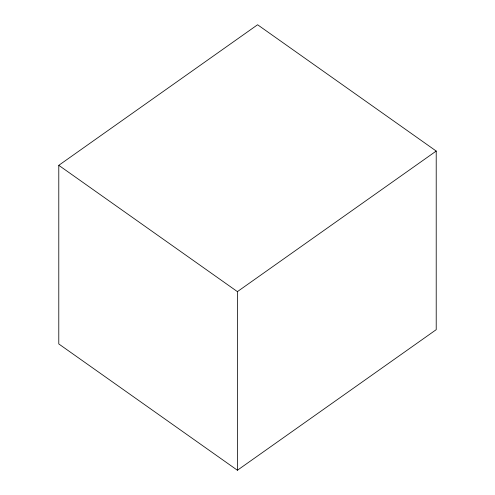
<?xml version="1.0" encoding="UTF-8"?>
<svg xmlns="http://www.w3.org/2000/svg" width="495" height="495" viewBox="0 0 495 495"><rect width="100%" height="100%" fill="white"/><g stroke="black" fill="none" stroke-linecap="round" stroke-linejoin="round"><path stroke-width="0.74" d="M58.787 165.324L257.592 24.75L436.213 151.055L436.213 329.676L237.408 470.25L58.787 343.945L58.787 165.324L237.408 291.629L237.408 470.25M237.408 291.629L436.213 151.055"/></g></svg>
